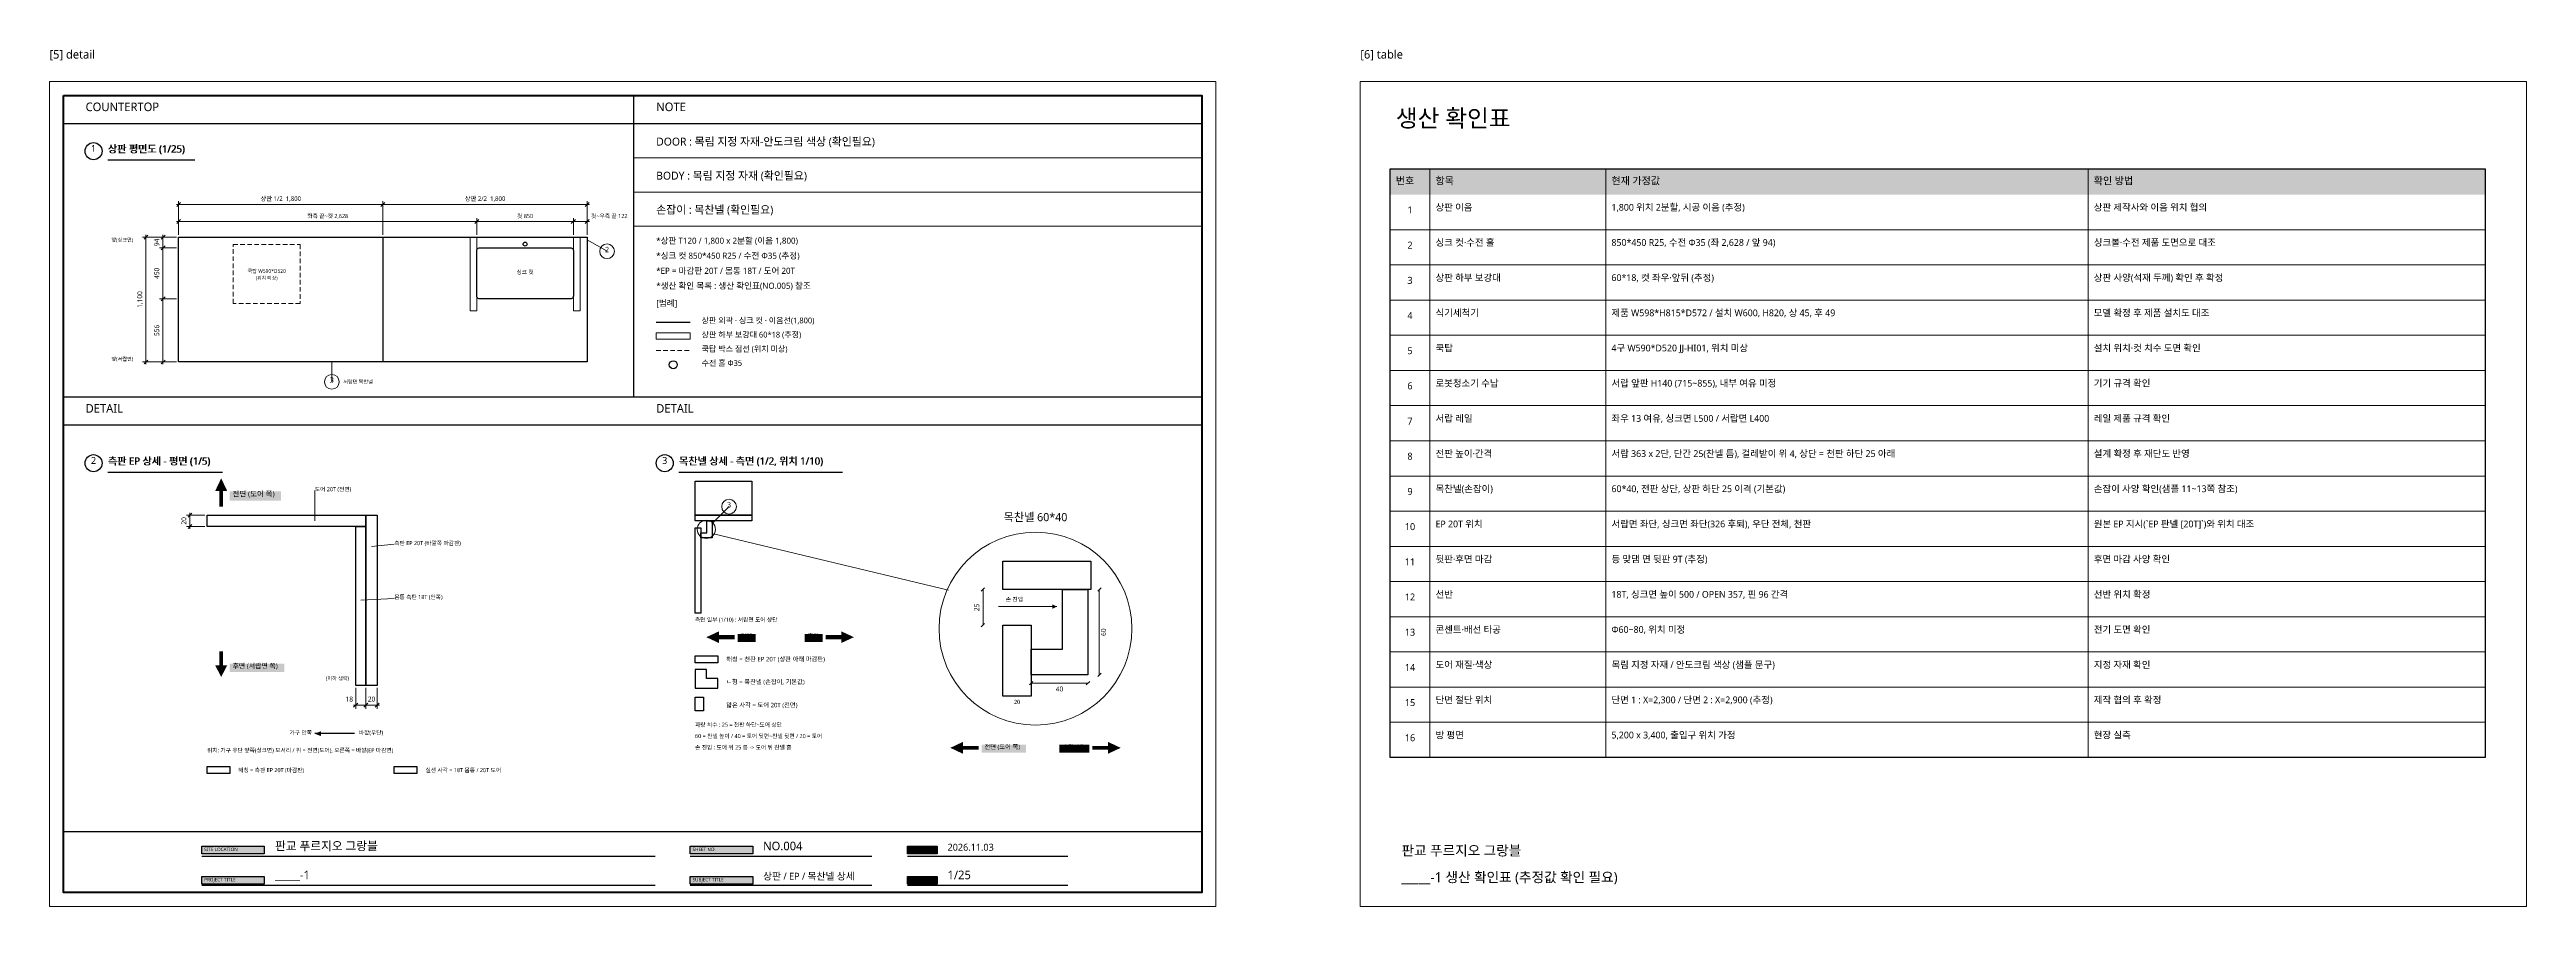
# Model space of a CAD drawing. Header units: millimetres. Extents: x 90 to 65828, y 62 to 7628.
# Drawn here: x 44002 to 65828, y 78 to 7627 of the extents above; entities that cross this region are included whole.
import ezdxf
from ezdxf.enums import TextEntityAlignment as Align

# ---------------------------------------------------------------- set-up
doc = ezdxf.new("R2010")
doc.units = ezdxf.units.MM
for name, color, linetype, lineweight, true_color in [('DIM', 7, 'Continuous', 13, 0x969696), ('FRAME', 7, 'Continuous', 100, 0x000000), ('NOTE_BLUE', 5, 'Continuous', 9, 0x0000ff), ('NOTE_RED', 7, 'Continuous', 25, 0xde0038), ('OUTLINE', 7, 'Continuous', 25, 0x000000), ('TEXT', 7, 'Continuous', 13, 0x000000)]:
    doc.layers.add(name, color=color, linetype=linetype, lineweight=lineweight, true_color=true_color)
doc.layers.add('SHEET_FRAME_INFO', color=8, linetype='Continuous')
doc.styles.add('MALGUN', font='malgun.ttf')

msp = doc.modelspace()

# ---------------------------------------------------------------- hatches: boundary and pattern name
at = {"layer": 'FRAME', "true_color": 0x555555}
h = msp.add_hatch(color=251, dxfattribs=at)
h.dxf.hatch_style = 1
h.paths.add_polyline_path([(55815, 6575), (65465, 6575), (65465, 6350), (55815, 6350)])
h = msp.add_hatch(color=251, dxfattribs=at)
h.dxf.hatch_style = 1
h.paths.add_polyline_path([(45345, 608), (45895, 608), (45895, 540), (45345, 540)])
h = msp.add_hatch(color=251, dxfattribs=at)
h.dxf.hatch_style = 1
h.paths.add_polyline_path([(49648, 608), (50198, 608), (50198, 540), (49648, 540)])
h = msp.add_hatch(color=251, dxfattribs=at)
h.dxf.hatch_style = 1
h.paths.add_polyline_path([(51562, 608), (51825, 608), (51825, 540), (51562, 540)])
h = msp.add_hatch(color=251, dxfattribs=at)
h.dxf.hatch_style = 1
h.paths.add_polyline_path([(45345, 340), (45895, 340), (45895, 273), (45345, 273)])
h = msp.add_hatch(color=251, dxfattribs=at)
h.dxf.hatch_style = 1
h.paths.add_polyline_path([(49648, 340), (50198, 340), (50198, 273), (49648, 273)])
h = msp.add_hatch(color=251, dxfattribs=at)
h.dxf.hatch_style = 1
h.paths.add_polyline_path([(51562, 340), (51825, 340), (51825, 273), (51562, 273)])
at = {"layer": 'OUTLINE', "true_color": 0x000000}
h = msp.add_hatch(color=18, dxfattribs=at)
h.dxf.hatch_style = 1
h.paths.add_polyline_path([(45532, 3600), (45532, 3738), (45568, 3738), (45515, 3850), (45462, 3738), (45498, 3738), (45498, 3600)])
at = {"layer": 'OUTLINE', "true_color": 0xe1e1e1}
h = msp.add_hatch(color=254, dxfattribs=at)
h.dxf.hatch_style = 1
h.paths.add_polyline_path([(45590, 3734), (46043, 3734), (46043, 3652), (45590, 3652)])
at = {"layer": 'OUTLINE', "true_color": 0x0000ff}
h = msp.add_hatch(color=5, dxfattribs=at)
h.dxf.hatch_style = 1
h.paths.add_polyline_path([(52878, 2719), (52838, 2739), (52838, 2699)])
at = {"layer": 'OUTLINE', "true_color": 0x000000}
h = msp.add_hatch(color=18, dxfattribs=at)
h.dxf.hatch_style = 1
h.paths.add_polyline_path([(50040, 2468), (49902, 2468), (49902, 2502), (49790, 2450), (49902, 2398), (49902, 2432), (50040, 2432)])
at = {"layer": 'OUTLINE', "true_color": 0xe1e1e1}
h = msp.add_hatch(color=254, dxfattribs=at)
h.dxf.hatch_style = 1
h.paths.add_polyline_path([(50065, 2477), (50225, 2477), (50225, 2408), (50065, 2408)])
h = msp.add_hatch(color=254, dxfattribs=at)
h.dxf.hatch_style = 1
h.paths.add_polyline_path([(50655, 2477), (50815, 2477), (50815, 2408), (50655, 2408)])
at = {"layer": 'OUTLINE', "true_color": 0x000000}
h = msp.add_hatch(color=18, dxfattribs=at)
h.dxf.hatch_style = 1
h.paths.add_polyline_path([(50840, 2432), (50978, 2432), (50978, 2398), (51090, 2450), (50978, 2502), (50978, 2468), (50840, 2468)])
h = msp.add_hatch(color=18, dxfattribs=at)
h.dxf.hatch_style = 1
h.paths.add_polyline_path([(45498, 2325), (45498, 2201), (45462, 2201), (45515, 2100), (45568, 2201), (45532, 2201), (45532, 2325)])
at = {"layer": 'OUTLINE', "true_color": 0xe1e1e1}
h = msp.add_hatch(color=254, dxfattribs=at)
h.dxf.hatch_style = 1
h.paths.add_polyline_path([(45590, 2216), (46072, 2216), (46072, 2142), (45590, 2142)])
at = {"layer": 'OUTLINE', "true_color": 0x000000}
h = msp.add_hatch(color=18, dxfattribs=at)
h.dxf.hatch_style = 1
h.paths.add_polyline_path([(46340, 1600), (46395, 1622), (46395, 1578)])
h = msp.add_hatch(color=18, dxfattribs=at)
h.dxf.hatch_style = 1
h.paths.add_polyline_path([(52190, 1492), (52052, 1492), (52052, 1528), (51940, 1475), (52052, 1422), (52052, 1458), (52190, 1458)])
at = {"layer": 'OUTLINE', "true_color": 0xe1e1e1}
h = msp.add_hatch(color=254, dxfattribs=at)
h.dxf.hatch_style = 1
h.paths.add_polyline_path([(52215, 1502), (52606, 1502), (52606, 1433), (52215, 1433)])
h = msp.add_hatch(color=254, dxfattribs=at)
h.dxf.hatch_style = 1
h.paths.add_polyline_path([(52901, 1502), (53165, 1502), (53165, 1433), (52901, 1433)])
at = {"layer": 'OUTLINE', "true_color": 0x000000}
h = msp.add_hatch(color=18, dxfattribs=at)
h.dxf.hatch_style = 1
h.paths.add_polyline_path([(53190, 1458), (53328, 1458), (53328, 1422), (53440, 1475), (53328, 1528), (53328, 1492), (53190, 1492)])

# ---------------------------------------------------------------- linework, layer by layer
at = {"layer": 'DIM', "color": 252, "lineweight": 13, "true_color": 0x969696}
for p, q in [((45120, 6262), (48760, 6262)), ((45120, 6112), (48760, 6112)), ((45140, 5995), (45140, 6292)), ((45140, 5995), (45140, 6142)), ((46940, 5995), (46940, 6292)), ((47768, 5995), (47768, 6142)), ((48618, 5995), (48618, 6142)), ((48740, 5995), (48740, 6292)), ((48740, 5995), (48740, 6142)), ((45120, 5975), (44822, 5975)), ((44852, 5995), (44852, 4855)), ((45120, 5975), (44972, 5975)), ((45002, 5995), (45002, 4855)), ((45120, 5881), (44972, 5881)), ((45120, 5431), (44972, 5431)), ((45120, 4875), (44822, 4875)), ((45120, 4875), (44972, 4875)), ((45370, 3525), (45210, 3525)), ((45240, 3545), (45240, 3405)), ((45370, 3425), (45210, 3425)), ((46700, 2005), (46700, 1820)), ((46790, 2005), (46790, 1820)), ((46890, 2005), (46890, 1820)), ((46680, 1850), (46910, 1850))]:
    msp.add_line(p, q, dxfattribs=at)
at = {"layer": 'DIM', "color": 251, "lineweight": 13, "true_color": 0x5a5a5a}
for p, q in [((45123, 6245), (45157, 6280)), ((45123, 6095), (45157, 6130)), ((46923, 6245), (46957, 6280)), ((47750, 6095), (47786, 6130)), ((48600, 6095), (48636, 6130)), ((48723, 6245), (48757, 6280)), ((48723, 6095), (48757, 6130)), ((44835, 5958), (44870, 5992)), ((44985, 5958), (45020, 5992)), ((44985, 5864), (45020, 5898)), ((44985, 5414), (45020, 5448)), ((44835, 4858), (44870, 4892)), ((44985, 4858), (45020, 4892)), ((45223, 3508), (45257, 3542)), ((45223, 3408), (45257, 3442)), ((46682, 1832), (46718, 1868)), ((46773, 1832), (46807, 1868)), ((46873, 1832), (46907, 1868))]:
    msp.add_line(p, q, dxfattribs=at)
at = {"layer": 'FRAME', "color": 18, "lineweight": 25, "true_color": 0x000000}
for p, q in [((49148, 7210), (49148, 4568)), ((44125, 6975), (54155, 6975)), ((44515, 6655), (45282, 6655)), ((44125, 4568), (54155, 4568)), ((44125, 4320), (54155, 4320)), ((44515, 3905), (45526, 3905)), ((49548, 3905), (50991, 3905)), ((44125, 738), (54155, 738))]:
    msp.add_line(p, q, dxfattribs=at)
at = {"layer": 'FRAME', "color": 18, "lineweight": 13, "true_color": 0x000000}
for p, q in [((49148, 6672), (54155, 6672)), ((56165, 6575), (56165, 1390)), ((57715, 6575), (57715, 1390)), ((61965, 6575), (61965, 1390)), ((49148, 6372), (54155, 6372)), ((49148, 6070), (54155, 6070)), ((55815, 6040), (65465, 6040)), ((55815, 5730), (65465, 5730)), ((55815, 5420), (65465, 5420)), ((55815, 5110), (65465, 5110)), ((55815, 4800), (65465, 4800)), ((55815, 4490), (65465, 4490)), ((55815, 4180), (65465, 4180)), ((55815, 3870), (65465, 3870)), ((55815, 3560), (65465, 3560)), ((55815, 3250), (65465, 3250)), ((55815, 2940), (65465, 2940)), ((55815, 2630), (65465, 2630)), ((55815, 2320), (65465, 2320)), ((55815, 2010), (65465, 2010)), ((55815, 1700), (65465, 1700))]:
    msp.add_line(p, q, dxfattribs=at)
for points in [[(44002, 7345), (54278, 7345), (54278, 78), (44002, 78)], [(55552, 7345), (65828, 7345), (65828, 78), (55552, 78)]]:
    msp.add_lwpolyline(points, close=True, dxfattribs=at)
at = {"layer": 'FRAME', "color": 18, "lineweight": 100, "true_color": 0x000000}
msp.add_lwpolyline([(44125, 7222), (54155, 7222), (54155, 200), (44125, 200)], close=True, dxfattribs=at)
at = {"layer": 'FRAME', "color": 18, "lineweight": 25, "true_color": 0x000000}
msp.add_lwpolyline([(55815, 6575), (65465, 6575), (65465, 1390), (55815, 1390)], close=True, dxfattribs=at)
at = {"layer": 'NOTE_BLUE', "color": 5, "lineweight": 9, "true_color": 0x0000ff}
for p, q in [((48915, 5850), (48740, 5950)), ((46490, 4700), (46490, 4875)), ((46340, 3742), (46340, 3475)), ((49990, 3600), (49848, 3458)), ((49854, 3360), (51925, 2865)), ((47040, 3268), (46840, 3250)), ((52212, 2854), (52242, 2884)), ((52228, 2869), (52228, 2556)), ((53238, 2854), (53268, 2884)), ((53252, 2869), (53252, 2119)), ((47040, 2792), (46745, 2775)), ((52365, 2719), (52878, 2719)), ((52212, 2541), (52242, 2571)), ((52638, 2029), (52668, 2059)), ((52652, 2044), (53152, 2044)), ((53138, 2029), (53168, 2059)), ((53238, 2104), (53268, 2134))]:
    msp.add_line(p, q, dxfattribs=at)
for points in [[(47708, 5975), (47768, 5975), (47768, 5325), (47708, 5325)], [(48618, 5975), (48678, 5975), (48678, 5325), (48618, 5325)], [(49348, 5130), (49648, 5130), (49648, 5075), (49348, 5075)]]:
    msp.add_lwpolyline(points, close=True, dxfattribs=at)
for centre, radius in [((48915, 5850), 65), ((46490, 4700), 65), ((49990, 3600), 65), ((49790, 3400), 80), ((52690, 2525), 850)]:
    msp.add_circle(centre, radius, dxfattribs=at)
at = {"layer": 'NOTE_RED', "color": 242, "lineweight": 13, "true_color": 0xde0038}
for p, q in [((45621, 5910), (45661, 5910)), ((45621, 5890), (45621, 5910)), ((45683, 5910), (45724, 5910)), ((45746, 5910), (45786, 5910)), ((45808, 5910), (45848, 5910)), ((45871, 5910), (45911, 5910)), ((45933, 5910), (45974, 5910)), ((45996, 5910), (46036, 5910)), ((46058, 5910), (46098, 5910)), ((46121, 5910), (46161, 5910)), ((46183, 5910), (46211, 5910)), ((46211, 5910), (46211, 5870)), ((45621, 5828), (45621, 5868)), ((45621, 5765), (45621, 5805)), ((45621, 5702), (45621, 5742)), ((45621, 5640), (45621, 5680)), ((46211, 5848), (46211, 5808)), ((46211, 5785), (46211, 5745)), ((46211, 5722), (46211, 5682)), ((45621, 5578), (45621, 5618)), ((45621, 5515), (45621, 5555)), ((45621, 5452), (45621, 5492)), ((46211, 5660), (46211, 5620)), ((46211, 5598), (46211, 5558)), ((46211, 5535), (46211, 5495)), ((46211, 5472), (46211, 5432)), ((45621, 5390), (45621, 5430)), ((45648, 5390), (45621, 5390)), ((45711, 5390), (45671, 5390)), ((45774, 5390), (45733, 5390)), ((45836, 5390), (45796, 5390)), ((45898, 5390), (45858, 5390)), ((45961, 5390), (45921, 5390)), ((46024, 5390), (45983, 5390)), ((46086, 5390), (46046, 5390)), ((46148, 5390), (46108, 5390)), ((46211, 5390), (46171, 5390)), ((46211, 5410), (46211, 5390)), ((49348, 4975), (49388, 4975)), ((49410, 4975), (49450, 4975)), ((49473, 4975), (49512, 4975)), ((49535, 4975), (49575, 4975)), ((49598, 4975), (49638, 4975))]:
    msp.add_line(p, q, dxfattribs=at)
at = {"layer": 'OUTLINE', "color": 18, "lineweight": 25, "true_color": 0x000000}
for p, q in [((46940, 5975), (46940, 4875)), ((49348, 5225), (49648, 5225)), ((46690, 1600), (46340, 1600)), ((45345, 520), (49340, 520)), ((49648, 520), (51248, 520)), ((51562, 520), (52975, 520)), ((45345, 265), (49340, 265)), ((49648, 265), (51248, 265)), ((51562, 265), (52975, 265))]:
    msp.add_line(p, q, dxfattribs=at)
for points in [[(45140, 5975), (48740, 5975), (48740, 4875), (45140, 4875)], [(48593, 5881), (48599, 5880), (48606, 5878), (48611, 5874), (48615, 5868), (48617, 5862), (48618, 5856), (48618, 5456), (48617, 5450), (48615, 5444), (48611, 5438), (48606, 5434), (48599, 5432), (48593, 5431), (47793, 5431), (47787, 5432), (47780, 5434), (47775, 5438), (47771, 5444), (47769, 5450), (47768, 5456), (47768, 5856), (47769, 5862), (47771, 5868), (47775, 5874), (47780, 5878), (47787, 5880), (47793, 5881)], [(49690, 3825), (50190, 3825), (50190, 3525), (49690, 3525)], [(45390, 3525), (46790, 3525), (46790, 3425), (45390, 3425)], [(46790, 3525), (46890, 3525), (46890, 2025), (46790, 2025)], [(49690, 3525), (50190, 3525), (50190, 3475), (49690, 3475)], [(46700, 3425), (46790, 3425), (46790, 2025), (46700, 2025)], [(49690, 3412), (49740, 3412), (49740, 2662), (49690, 2662)], [(49795, 3475), (49840, 3475), (49840, 3325), (49740, 3325), (49740, 3370), (49795, 3370)], [(52402, 3119), (53178, 3119), (53178, 2869), (52402, 2869)], [(52928, 2869), (53152, 2869), (53152, 2119), (52652, 2119), (52652, 2344), (52928, 2344)], [(52402, 2556), (52652, 2556), (52652, 1931), (52402, 1931)], [(49690, 2285), (49890, 2285), (49890, 2225), (49690, 2225)], [(49690, 2000), (49890, 2000), (49890, 2085), (49790, 2085), (49790, 2165), (49690, 2165)], [(49690, 1920), (49765, 1920), (49765, 1800), (49690, 1800)], [(45390, 1310), (45590, 1310), (45590, 1250), (45390, 1250)], [(47040, 1310), (47240, 1310), (47240, 1250), (47040, 1250)], [(45345, 608), (45895, 608), (45895, 540), (45345, 540)], [(49648, 608), (50198, 608), (50198, 540), (49648, 540)], [(51562, 608), (51825, 608), (51825, 540), (51562, 540)], [(45345, 340), (45895, 340), (45895, 273), (45345, 273)], [(49648, 340), (50198, 340), (50198, 273), (49648, 273)], [(51562, 340), (51825, 340), (51825, 273), (51562, 273)]]:
    msp.add_lwpolyline(points, close=True, dxfattribs=at)
for centre, radius in [((44390, 6732), 75), ((48193, 5913), 17.5), ((49498, 4850), 35), ((44390, 3983), 75), ((49423, 3983), 75)]:
    msp.add_circle(centre, radius, dxfattribs=at)

# ---------------------------------------------------------------- texts
at = {"layer": 'NOTE_BLUE', "color": 5, "true_color": 0x0000ff, "style": 'MALGUN'}
for s, height, p in [('상판 제작사와 이음 위치 협의', 59.4, (62015, 6190)), ('싱크볼·수전 제품 도면으로 대조', 59.4, (62015, 5880)), ('*EP = 마감판 20T / 몸통 18T / 도어 20T', 54, (49348, 5635)), ('상판 사양(석재 두께) 확인 후 확정', 59.4, (62015, 5570)), ('모델 확정 후 제품 설치도 대조', 59.4, (62015, 5260)), ('설치 위치·컷 치수 도면 확인', 59.4, (62015, 4950)), ('서랍면 목찬넬', 32.4, (46590, 4675)), ('기기 규격 확인', 59.4, (62015, 4640)), ('레일 제품 규격 확인', 59.4, (62015, 4330)), ('설계 확정 후 재단도 반영', 59.4, (62015, 4020)), ('도어 20T (전면)', 36, (46340, 3725)), ('손잡이 사양 확인(샘플 11~13쪽 참조)', 59.4, (62015, 3710)), ('측판 EP 20T (바깥쪽 마감판)', 36, (47040, 3250)), ('원본 EP 지시(`EP 판넬 [20T]`)와 위치 대조', 59.4, (62015, 3400)), ('후면 마감 사양 확인', 59.4, (62015, 3090)), ('선반 위치 확정', 59.4, (62015, 2780)), ('몸통 측판 18T (안쪽)', 36, (47040, 2775)), ('손 진입', 36, (52428, 2754)), ('전기 도면 확인', 59.4, (62015, 2470)), ('지정 자재 확인', 59.4, (62015, 2160)), ('제작 협의 후 확정', 59.4, (62015, 1850)), ('파랑 치수 : 25 = 천판 하단~도어 상단', 36, (49690, 1650)), ('60 = 찬넬 높이 / 40 = 도어 뒷면~찬넬 뒷면 / 20 = 도어', 36, (49690, 1550)), ('현장 실측', 59.4, (62015, 1540)), ('손 진입 : 도어 위 25 틈 -> 도어 뒤 찬넬 홈', 36, (49690, 1450))]:
    msp.add_text(s, height=height, dxfattribs=at).set_placement(p, align=Align.BOTTOM_LEFT)
for s, height, p in [('싱크 컷', 36, (48193, 5638)), ('2', 46.8, (48915, 5828)), ('3', 46.8, (46490, 4678)), ('3', 46.8, (49990, 3578)), ('목찬넬 60*40', 72, (52690, 3450)), ('40', 43.2, (52902, 1959)), ('20', 36, (52528, 1851))]:
    msp.add_text(s, height=height, dxfattribs=at).set_placement(p, align=Align.BOTTOM_CENTER)
for s, p in [('25', (52207, 2712)), ('60', (53323, 2494))]:
    msp.add_text(s, height=43.2, rotation=90, dxfattribs=at).set_placement(p, align=Align.BOTTOM_CENTER)
at = {"layer": 'NOTE_RED', "color": 242, "true_color": 0xde0038, "style": 'MALGUN'}
for s, height, p in [('손잡이 : 목찬넬 (확인필요)', 70.2, (49348, 6160)), ('1,800 위치 2분할, 시공 이음 (추정)', 59.4, (57765, 6190)), ('850*450 R25, 수전 Φ35 (좌 2,628 / 앞 94)', 59.4, (57765, 5880)), ('*싱크 컷 850*450 R25 / 수전 Φ35 (추정)', 54, (49348, 5768)), ('60*18, 컷 좌우·앞뒤 (추정)', 59.4, (57765, 5570)), ('제품 W598*H815*D572 / 설치 W600, H820, 상 45, 후 49', 59.4, (57765, 5260)), ('4구 W590*D520 JJ-HI01, 위치 미상', 59.4, (57765, 4950)), ('서랍 앞판 H140 (715~855), 내부 여유 미정', 59.4, (57765, 4640)), ('좌우 13 여유, 싱크면 L500 / 서랍면 L400', 59.4, (57765, 4330)), ('서랍 363 x 2단, 단간 25(찬넬 틈), 걸레받이 위 4, 상단 = 천판 하단 25 아래', 59.4, (57765, 4020)), ('60*40, 전판 상단, 상판 하단 25 이격 (기본값)', 59.4, (57765, 3710)), ('서랍면 좌단, 싱크면 좌단(326 후퇴), 우단 전체, 천판', 59.4, (57765, 3400)), ('등 맞댐 면 뒷판 9T (추정)', 59.4, (57765, 3090)), ('18T, 싱크면 높이 500 / OPEN 357, 핀 96 간격', 59.4, (57765, 2780)), ('Φ60~80, 위치 미정', 59.4, (57765, 2470)), ('목림 지정 자재 / 안도크림 색상 (샘플 문구)', 59.4, (57765, 2160)), ('단면 1 : X=2,300 / 단면 2 : X=2,900 (추정)', 59.4, (57765, 1850)), ('5,200 x 3,400, 출입구 위치 가정', 59.4, (57765, 1540))]:
    msp.add_text(s, height=height, dxfattribs=at).set_placement(p, align=Align.BOTTOM_LEFT)
for s, height, p in [('쿡탑 W590*D520', 32.4, (45916, 5650)), ('(위치 미상)', 30.6, (45916, 5590))]:
    msp.add_text(s, height=height, dxfattribs=at).set_placement(p, align=Align.BOTTOM_CENTER)
at = {"layer": 'SHEET_FRAME_INFO', "style": 'MALGUN'}
for s, p in [('[5] detail', (44002, 7525)), ('[6] table', (55552, 7525))]:
    msp.add_text(s, height=75, dxfattribs=at).set_placement(p, align=Align.BOTTOM_LEFT)
at = {"layer": 'TEXT', "color": 18, "true_color": 0x000000, "style": 'MALGUN'}
for s, height, p in [('COUNTERTOP', 75.6, (44320, 7062)), ('NOTE', 75.6, (49348, 7062)), ('생산 확인표', 153, (55865, 6900)), ('상판 평면도 (1/25)', 64.8, (44515, 6700)), ('상판 평면도 (1/25)', 64.8, (44520, 6700)), ('DOOR : 목림 지정 자재-안도크림 색상 (확인필요)', 70.2, (49348, 6760)), ('BODY : 목림 지정 자재 (확인필요)', 70.2, (49348, 6460)), ('상판 이음', 59.4, (56215, 6190)), ('*상판 T120 / 1,800 x 2분할 (이음 1,800)', 54, (49348, 5900)), ('싱크 컷·수전 홀', 59.4, (56215, 5880)), ('*생산 확인 목록 : 생산 확인표(NO.005) 참조', 54, (49348, 5503)), ('상판 하부 보강대', 59.4, (56215, 5570)), ('[범례]', 54, (49348, 5350)), ('상판 외곽 · 싱크 컷 · 이음선(1,800)', 50.4, (49748, 5200)), ('식기세척기', 59.4, (56215, 5260)), ('상판 하부 보강대 60*18 (추정)', 50.4, (49748, 5075)), ('쿡탑 박스 점선 (위치 미상)', 50.4, (49748, 4950)), ('쿡탑', 59.4, (56215, 4950)), ('수전 홀 Φ35', 50.4, (49748, 4825)), ('로봇청소기 수납', 59.4, (56215, 4640)), ('DETAIL', 75.6, (44320, 4405)), ('DETAIL', 75.6, (49348, 4405)), ('서랍 레일', 59.4, (56215, 4330)), ('측판 EP 상세 - 평면 (1/5)', 64.8, (44515, 3950)), ('측판 EP 상세 - 평면 (1/5)', 64.8, (44520, 3950)), ('목찬넬 상세 - 측면 (1/2, 위치 1/10)', 64.8, (49548, 3950)), ('목찬넬 상세 - 측면 (1/2, 위치 1/10)', 64.8, (49552, 3950)), ('전판 높이·간격', 59.4, (56215, 4020)), ('전면 (도어 쪽)', 46.8, (45615, 3675)), ('목찬넬(손잡이)', 59.4, (56215, 3710)), ('EP 20T 위치', 59.4, (56215, 3400)), ('뒷판·후면 마감', 59.4, (56215, 3090)), ('선반', 59.4, (56215, 2780)), ('측면 일부 (1/10) : 서랍면 도어 상단', 36, (49690, 2575)), ('전면', 39.6, (50090, 2428)), ('후면', 39.6, (50680, 2428)), ('콘센트·배선 타공', 59.4, (56215, 2470)), ('후면 (서랍면 쪽)', 43.2, (45615, 2162)), ('해칭 = 천판 EP 20T (상판 아래 마감판)', 39.6, (49965, 2225)), ('도어 재질·색상', 59.4, (56215, 2160)), ('ㄴ형 = 목찬넬 (손잡이, 기본값)', 39.6, (49965, 2025)), ('얇은 사각 = 도어 20T (전면)', 39.6, (49965, 1820)), ('단면 절단 위치', 59.4, (56215, 1850)), ('바깥(우단)', 36, (46728, 1580)), ('방 평면', 59.4, (56215, 1540)), ('위치: 가구 우단 앞쪽(싱크면) 모서리 / 위 = 전면(도어), 오른쪽 = 바깥(EP 마감면)', 36, (45390, 1425)), ('전면 (도어 쪽)', 39.6, (52240, 1452)), ('후면 (벽)', 39.6, (52926, 1452)), ('해칭 = 측판 EP 20T (마감판)', 36, (45665, 1250)), ('실선 사각 = 18T 몸통 / 20T 도어', 36, (47315, 1250)), ('판교 푸르지오 그랑블', 75.6, (45990, 550)), ('NO.004', 75.6, (50290, 550)), ('2026.11.03', 61.2, (51915, 550)), ('판교 푸르지오 그랑블', 88.2, (55915, 500)), ('_____-1', 75.6, (45990, 295)), ('상판 / EP / 목찬넬 상세', 61.2, (50290, 295)), ('1/25', 75.6, (51915, 295)), ('_____-1 생산 확인표 (추정값 확인 필요)', 88.2, (55915, 265))]:
    msp.add_text(s, height=height, dxfattribs=at).set_placement(p, align=Align.BOTTOM_LEFT)
for s, height, p in [('1', 61.2, (44390, 6708)), ('상판 1/2  1,800', 39.6, (46040, 6282)), ('상판 2/2  1,800', 39.6, (47840, 6282)), ('좌측 끝~컷 2,628', 36, (46454, 6132)), ('컷 850', 36, (48193, 6132)), ('컷~우측 끝 122', 36, (48935, 6132)), ('1', 61.2, (55990, 6165)), ('2', 61.2, (55990, 5855)), ('3', 61.2, (55990, 5545)), ('4', 61.2, (55990, 5235)), ('5', 61.2, (55990, 4925)), ('6', 61.2, (55990, 4615)), ('7', 61.2, (55990, 4305)), ('2', 61.2, (44390, 3958)), ('3', 61.2, (49423, 3958)), ('8', 61.2, (55990, 3995)), ('9', 61.2, (55990, 3685)), ('10', 61.2, (55990, 3375)), ('11', 61.2, (55990, 3065)), ('12', 61.2, (55990, 2755)), ('13', 61.2, (55990, 2445)), ('14', 61.2, (55990, 2135)), ('18', 43.2, (46644, 1870)), ('20', 43.2, (46840, 1870)), ('15', 61.2, (55990, 1825)), ('16', 61.2, (55990, 1515))]:
    msp.add_text(s, height=height, dxfattribs=at).set_placement(p, align=Align.BOTTOM_CENTER)
at = {"layer": 'TEXT', "color": 7, "true_color": 0xffffff, "style": 'MALGUN'}
for s, height, p in [('번호', 64.8, (55865, 6420)), ('항목', 64.8, (56215, 6420)), ('현재 가정값', 64.8, (57765, 6420)), ('확인 방법', 64.8, (62015, 6420)), ('SITE LOCATION', 30.6, (45365, 556)), ('SHEET NO.', 30.6, (49668, 556)), ('DATE', 30.6, (51582, 556)), ('PROJECT TITLE', 30.6, (45365, 289)), ('SUBJECT TITLE', 30.6, (49668, 289)), ('SCALE', 30.6, (51582, 289))]:
    msp.add_text(s, height=height, dxfattribs=at).set_placement(p, align=Align.BOTTOM_LEFT)
at = {"layer": 'TEXT', "color": 251, "true_color": 0x5a5a5a, "style": 'MALGUN'}
for s, p in [('앞(싱크면)', (44740, 5925)), ('앞(서랍면)', (44740, 4875))]:
    msp.add_text(s, height=32.4, dxfattribs=at).set_placement(p, align=Align.BOTTOM_RIGHT)
at = {"layer": 'TEXT', "color": 18, "true_color": 0x000000, "style": 'MALGUN'}
for s, p in [('94', (44982, 5928)), ('450', (44982, 5656)), ('1,100', (44832, 5425)), ('556', (44982, 5153)), ('20', (45220, 3475))]:
    msp.add_text(s, height=43.2, rotation=90, dxfattribs=at).set_placement(p, align=Align.BOTTOM_CENTER)
at = {"layer": 'TEXT', "color": 251, "true_color": 0x5a5a5a, "style": 'MALGUN'}
msp.add_text('(이하 생략)', height=32.4, dxfattribs=at).set_placement((46540, 2062), align=Align.BOTTOM_CENTER)
at = {"layer": 'TEXT', "color": 18, "true_color": 0x000000, "style": 'MALGUN'}
msp.add_text('가구 안쪽', height=36, dxfattribs=at).set_placement((46315, 1580), align=Align.BOTTOM_RIGHT)

doc.saveas('drawing.dxf')
